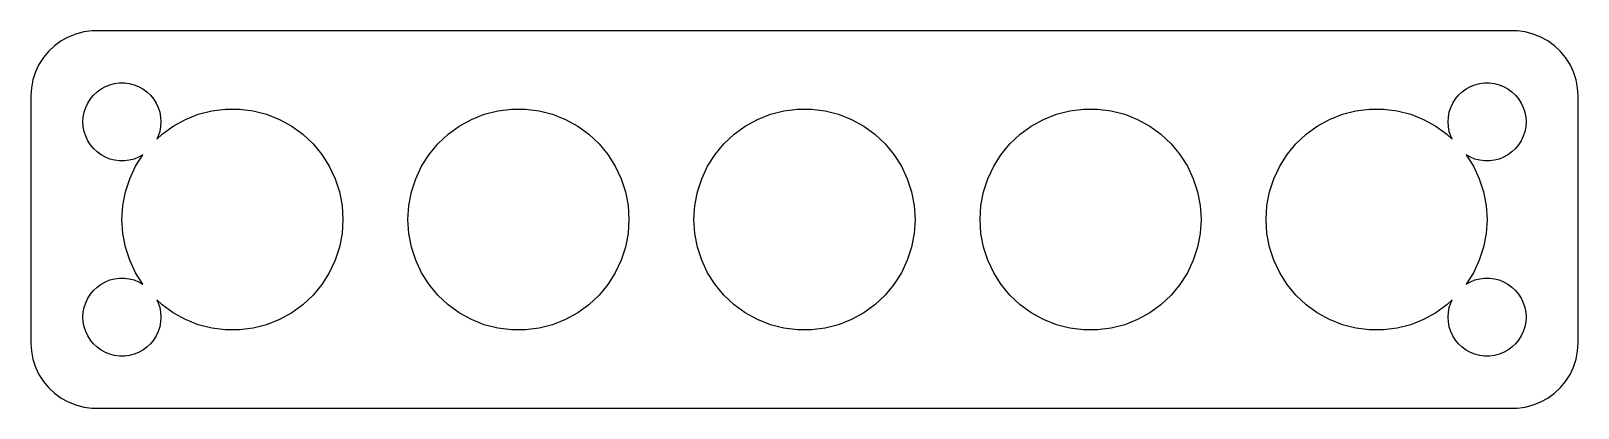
# Model space of a CAD drawing. Header units: metres. Extents: x -60 to 60, y -14 to 14.
import ezdxf

# ---------------------------------------------------------------- set-up
doc = ezdxf.new("R2010")
doc.units = ezdxf.units.M

msp = doc.modelspace()

# ---------------------------------------------------------------- linework, layer by layer
for p, q in [((-55.4369, 14.4114), (-56.0451, 14.2553)), ((-54.8139, 14.4901), (-55.4369, 14.4114)), ((54.8139, 14.4901), (-54.8139, 14.4901)), ((55.4369, 14.4114), (54.8139, 14.4901)), ((56.0451, 14.2553), (55.4369, 14.4114)), ((-57.6871, 13.3526), (-58.1448, 12.9227)), ((-57.1791, 13.7216), (-57.6871, 13.3526)), ((-56.6289, 14.0241), (-57.1791, 13.7216)), ((-56.0451, 14.2553), (-56.6289, 14.0241)), ((56.6289, 14.0241), (56.0451, 14.2553)), ((57.1791, 13.7216), (56.6289, 14.0241)), ((57.6871, 13.3526), (57.1791, 13.7216)), ((58.1448, 12.9227), (57.6871, 13.3526)), ((-58.8815, 11.9088), (-59.1489, 11.3406)), ((-58.5451, 12.4389), (-58.8815, 11.9088)), ((-58.1448, 12.9227), (-58.5451, 12.4389)), ((58.5451, 12.4389), (58.1448, 12.9227)), ((58.8815, 11.9088), (58.5451, 12.4389)), ((59.1489, 11.3406), (58.8815, 11.9088)), ((-59.3429, 10.7434), (-59.4606, 10.1267)), ((-59.1489, 11.3406), (-59.3429, 10.7434)), ((59.3429, 10.7434), (59.1489, 11.3406)), ((59.4606, 10.1267), (59.3429, 10.7434)), ((-59.4606, 10.1267), (-59.5, 9.5)), ((-54.927, 9.26335), (-54.6869, 9.55363)), ((-54.6869, 9.55363), (-54.4123, 9.81154)), ((-54.4123, 9.81154), (-54.1075, 10.033)), ((-54.1075, 10.033), (-53.7773, 10.2145)), ((-53.7773, 10.2145), (-53.427, 10.3532)), ((-53.427, 10.3532), (-53.0621, 10.4469)), ((-53.0621, 10.4469), (-52.6884, 10.4941)), ((-52.6884, 10.4941), (-52.3116, 10.4941)), ((-52.3116, 10.4941), (-51.9379, 10.4469)), ((-51.9379, 10.4469), (-51.5729, 10.3532)), ((-51.5729, 10.3532), (-51.2227, 10.2145)), ((-51.2227, 10.2145), (-50.8925, 10.033)), ((-50.8925, 10.033), (-50.5877, 9.81154)), ((-50.5877, 9.81154), (-50.3131, 9.55363)), ((-50.3131, 9.55363), (-50.0729, 9.26335)), ((50.0729, 9.26335), (50.3131, 9.55363)), ((50.3131, 9.55363), (50.5877, 9.81154)), ((50.5877, 9.81154), (50.8925, 10.033)), ((50.8925, 10.033), (51.2227, 10.2145)), ((51.2227, 10.2145), (51.5729, 10.3532)), ((51.5729, 10.3532), (51.9379, 10.4469)), ((51.9379, 10.4469), (52.3116, 10.4941)), ((52.3116, 10.4941), (52.6884, 10.4941)), ((52.6884, 10.4941), (53.0621, 10.4469)), ((53.0621, 10.4469), (53.427, 10.3532)), ((53.427, 10.3532), (53.7773, 10.2145)), ((53.7773, 10.2145), (54.1075, 10.033)), ((54.1075, 10.033), (54.4123, 9.81154)), ((54.4123, 9.81154), (54.6869, 9.55363)), ((54.6869, 9.55363), (54.927, 9.26335)), ((59.5, 9.5), (59.4606, 10.1267)), ((-59.5, 9.5), (-59.5, -9.5)), ((-55.4057, 8.24606), (-55.2893, 8.60437)), ((-55.2893, 8.60437), (-55.1289, 8.94525)), ((-55.1289, 8.94525), (-54.927, 9.26335)), ((-50.0729, 9.26335), (-49.8711, 8.94525)), ((-49.8711, 8.94525), (-49.7107, 8.60437)), ((-49.7107, 8.60437), (-49.5942, 8.24606)), ((-46.6266, 8.08397), (-45.5927, 8.34944)), ((-45.5927, 8.34944), (-44.5337, 8.48322)), ((-44.5337, 8.48322), (-43.4663, 8.48322)), ((-43.4663, 8.48322), (-42.4073, 8.34944)), ((-42.4073, 8.34944), (-41.3734, 8.08397)), ((-24.6266, 8.08397), (-23.5927, 8.34944)), ((-23.5927, 8.34944), (-22.5337, 8.48322)), ((-22.5337, 8.48322), (-21.4663, 8.48322)), ((-21.4663, 8.48322), (-20.4073, 8.34944)), ((-20.4073, 8.34944), (-19.3734, 8.08397)), ((-2.62663, 8.08397), (-1.59273, 8.34944)), ((-1.59273, 8.34944), (-0.53371, 8.48322)), ((-0.53371, 8.48322), (0.53371, 8.48322)), ((0.53371, 8.48322), (1.59273, 8.34944)), ((1.59273, 8.34944), (2.62663, 8.08397)), ((19.3734, 8.08397), (20.4073, 8.34944)), ((20.4073, 8.34944), (21.4663, 8.48322)), ((21.4663, 8.48322), (22.5337, 8.48322)), ((22.5337, 8.48322), (23.5927, 8.34944)), ((23.5927, 8.34944), (24.6266, 8.08397)), ((41.3734, 8.08397), (42.4073, 8.34944)), ((42.4073, 8.34944), (43.4663, 8.48322)), ((43.4663, 8.48322), (44.5337, 8.48322)), ((44.5337, 8.48322), (45.5927, 8.34944)), ((45.5927, 8.34944), (46.6266, 8.08397)), ((49.5942, 8.24606), (49.7107, 8.60437)), ((49.7107, 8.60437), (49.8711, 8.94525)), ((49.8711, 8.94525), (50.0729, 9.26335)), ((54.927, 9.26335), (55.1289, 8.94525)), ((55.1289, 8.94525), (55.2893, 8.60437)), ((55.2893, 8.60437), (55.4057, 8.24606)), ((59.5, -9.5), (59.5, 9.5)), ((-55.5, 7.5), (-55.4763, 7.87599)), ((-55.4763, 7.12399), (-55.5, 7.5)), ((-55.4763, 7.87599), (-55.4057, 8.24606)), ((-49.5942, 8.24606), (-49.5237, 7.87599)), ((-49.5237, 7.87599), (-49.5, 7.5)), ((-49.5, 7.5), (-49.5237, 7.12399)), ((-49.4181, 6.54936), (-48.5545, 7.17677)), ((-48.5545, 7.17677), (-47.6191, 7.69102)), ((-47.6191, 7.69102), (-46.6266, 8.08397)), ((-41.3734, 8.08397), (-40.3809, 7.69102)), ((-40.3809, 7.69102), (-39.4455, 7.17677)), ((-39.4455, 7.17677), (-38.5819, 6.54936)), ((-27.4181, 6.54936), (-26.5545, 7.17677)), ((-26.5545, 7.17677), (-25.6191, 7.69102)), ((-25.6191, 7.69102), (-24.6266, 8.08397)), ((-19.3734, 8.08397), (-18.3809, 7.69102)), ((-18.3809, 7.69102), (-17.4455, 7.17677)), ((-17.4455, 7.17677), (-16.5819, 6.54936)), ((-5.41809, 6.54936), (-4.55452, 7.17677)), ((-4.55452, 7.17677), (-3.61911, 7.69102)), ((-3.61911, 7.69102), (-2.62663, 8.08397)), ((2.62663, 8.08397), (3.61911, 7.69102)), ((3.61911, 7.69102), (4.55452, 7.17677)), ((4.55452, 7.17677), (5.41809, 6.54936)), ((16.5819, 6.54936), (17.4455, 7.17677)), ((17.4455, 7.17677), (18.3809, 7.69102)), ((18.3809, 7.69102), (19.3734, 8.08397)), ((24.6266, 8.08397), (25.6191, 7.69102)), ((25.6191, 7.69102), (26.5545, 7.17677)), ((26.5545, 7.17677), (27.4181, 6.54936)), ((38.5819, 6.54936), (39.4455, 7.17677)), ((39.4455, 7.17677), (40.3809, 7.69102)), ((40.3809, 7.69102), (41.3734, 8.08397)), ((46.6266, 8.08397), (47.6191, 7.69102)), ((47.6191, 7.69102), (48.5545, 7.17677)), ((48.5545, 7.17677), (49.4181, 6.54936)), ((49.5, 7.5), (49.5237, 7.87599)), ((49.5237, 7.12399), (49.5, 7.5)), ((49.5237, 7.87599), (49.5942, 8.24606)), ((55.4057, 8.24606), (55.4763, 7.87599)), ((55.4763, 7.87599), (55.5, 7.5)), ((55.5, 7.5), (55.4763, 7.12399)), ((-55.4057, 6.75392), (-55.4763, 7.12399)), ((-55.2893, 6.39561), (-55.4057, 6.75392)), ((-55.1289, 6.05473), (-55.2893, 6.39561)), ((-54.927, 5.73663), (-55.1289, 6.05473)), ((-49.8127, 6.17882), (-49.4181, 6.54936)), ((-49.7107, 6.39561), (-49.8127, 6.17882)), ((-49.5942, 6.75392), (-49.7107, 6.39561)), ((-49.5237, 7.12399), (-49.5942, 6.75392)), ((-38.5819, 6.54936), (-37.8038, 5.81865)), ((-28.1962, 5.81865), (-27.4181, 6.54936)), ((-16.5819, 6.54936), (-15.8038, 5.81865)), ((-6.19623, 5.81865), (-5.41809, 6.54936)), ((5.41809, 6.54936), (6.19623, 5.81865)), ((15.8038, 5.81865), (16.5819, 6.54936)), ((27.4181, 6.54936), (28.1962, 5.81865)), ((37.8038, 5.81865), (38.5819, 6.54936)), ((49.4181, 6.54936), (49.8127, 6.17882)), ((49.5942, 6.75392), (49.5237, 7.12399)), ((49.7107, 6.39561), (49.5942, 6.75392)), ((49.8127, 6.17882), (49.7107, 6.39561)), ((55.1289, 6.05473), (54.927, 5.73663)), ((55.2893, 6.39561), (55.1289, 6.05473)), ((55.4057, 6.75392), (55.2893, 6.39561)), ((55.4763, 7.12399), (55.4057, 6.75392)), ((-54.6869, 5.44635), (-54.927, 5.73663)), ((-54.4123, 5.18845), (-54.6869, 5.44635)), ((-54.1075, 4.96701), (-54.4123, 5.18845)), ((-53.7773, 4.78551), (-54.1075, 4.96701)), ((-53.427, 4.64682), (-53.7773, 4.78551)), ((-51.2227, 4.78551), (-51.5729, 4.64682)), ((-51.4486, 4.09489), (-50.8965, 4.96478)), ((-50.8965, 4.96478), (-51.2227, 4.78551)), ((-37.8038, 5.81865), (-37.1234, 4.99617)), ((-37.1234, 4.99617), (-36.5514, 4.09489)), ((-29.4486, 4.09489), (-28.8766, 4.99617)), ((-28.8766, 4.99617), (-28.1962, 5.81865)), ((-15.8038, 5.81865), (-15.1234, 4.99617)), ((-15.1234, 4.99617), (-14.5514, 4.09489)), ((-7.44859, 4.09489), (-6.87663, 4.99617)), ((-6.87663, 4.99617), (-6.19623, 5.81865)), ((6.19623, 5.81865), (6.87663, 4.99617)), ((6.87663, 4.99617), (7.44859, 4.09489)), ((14.5514, 4.09489), (15.1234, 4.99617)), ((15.1234, 4.99617), (15.8038, 5.81865)), ((28.1962, 5.81865), (28.8766, 4.99617)), ((28.8766, 4.99617), (29.4486, 4.09489)), ((36.5514, 4.09489), (37.1234, 4.99617)), ((37.1234, 4.99617), (37.8038, 5.81865)), ((51.2227, 4.78551), (50.8965, 4.96478)), ((50.8965, 4.96478), (51.4486, 4.09489)), ((51.5729, 4.64682), (51.2227, 4.78551)), ((53.7773, 4.78551), (53.427, 4.64682)), ((54.1075, 4.96701), (53.7773, 4.78551)), ((54.4123, 5.18845), (54.1075, 4.96701)), ((54.6869, 5.44635), (54.4123, 5.18845)), ((54.927, 5.73663), (54.6869, 5.44635)), ((-53.0621, 4.55313), (-53.427, 4.64682)), ((-52.6884, 4.50591), (-53.0621, 4.55313)), ((-52.3116, 4.50591), (-52.6884, 4.50591)), ((-51.9379, 4.55313), (-52.3116, 4.50591)), ((-51.5729, 4.64682), (-51.9379, 4.55313)), ((-51.9031, 3.12904), (-51.4486, 4.09489)), ((-36.5514, 4.09489), (-36.0969, 3.12904)), ((-29.9031, 3.12904), (-29.4486, 4.09489)), ((-14.5514, 4.09489), (-14.0969, 3.12904)), ((-7.90309, 3.12904), (-7.44859, 4.09489)), ((7.44859, 4.09489), (7.90309, 3.12904)), ((14.0969, 3.12904), (14.5514, 4.09489)), ((29.4486, 4.09489), (29.9031, 3.12904)), ((36.0969, 3.12904), (36.5514, 4.09489)), ((51.4486, 4.09489), (51.9031, 3.12904)), ((51.9379, 4.55313), (51.5729, 4.64682)), ((52.3116, 4.50591), (51.9379, 4.55313)), ((52.6884, 4.50591), (52.3116, 4.50591)), ((53.0621, 4.55313), (52.6884, 4.50591)), ((53.427, 4.64682), (53.0621, 4.55313)), ((-52.233, 2.11386), (-51.9031, 3.12904)), ((-36.0969, 3.12904), (-35.767, 2.11386)), ((-30.233, 2.11386), (-29.9031, 3.12904)), ((-14.0969, 3.12904), (-13.767, 2.11386)), ((-8.23296, 2.11386), (-7.90309, 3.12904)), ((7.90309, 3.12904), (8.23296, 2.11386)), ((13.767, 2.11386), (14.0969, 3.12904)), ((29.9031, 3.12904), (30.233, 2.11386)), ((35.767, 2.11386), (36.0969, 3.12904)), ((51.9031, 3.12904), (52.233, 2.11386)), ((-52.433, 1.06532), (-52.233, 2.11386)), ((-35.767, 2.11386), (-35.567, 1.06532)), ((-30.433, 1.06532), (-30.233, 2.11386)), ((-13.767, 2.11386), (-13.567, 1.06532)), ((-8.43297, 1.06532), (-8.23296, 2.11386)), ((8.23296, 2.11386), (8.43297, 1.06532)), ((13.567, 1.06532), (13.767, 2.11386)), ((30.233, 2.11386), (30.433, 1.06532)), ((35.567, 1.06532), (35.767, 2.11386)), ((52.233, 2.11386), (52.433, 1.06532)), ((-52.5, 0), (-52.433, 1.06532)), ((-52.433, -1.06532), (-52.5, 0)), ((-35.567, 1.06532), (-35.5, 0)), ((-35.5, 0), (-35.567, -1.06532)), ((-30.5, 0), (-30.433, 1.06532)), ((-30.433, -1.06532), (-30.5, 0)), ((-13.567, 1.06532), (-13.5, 0)), ((-13.5, 0), (-13.567, -1.06532)), ((-8.5, 0), (-8.43297, 1.06532)), ((-8.43297, -1.06532), (-8.5, 0)), ((8.43297, 1.06532), (8.5, 0)), ((8.5, 0), (8.43297, -1.06532)), ((13.5, 0), (13.567, 1.06532)), ((13.567, -1.06532), (13.5, 0)), ((30.433, 1.06532), (30.5, 0)), ((30.5, 0), (30.433, -1.06532)), ((35.5, 0), (35.567, 1.06532)), ((35.567, -1.06532), (35.5, 0)), ((52.433, 1.06532), (52.5, 0)), ((52.5, 0), (52.433, -1.06532)), ((-52.233, -2.11386), (-52.433, -1.06532)), ((-35.567, -1.06532), (-35.767, -2.11386)), ((-30.233, -2.11386), (-30.433, -1.06532)), ((-13.567, -1.06532), (-13.767, -2.11386)), ((-8.23296, -2.11386), (-8.43297, -1.06532)), ((8.43297, -1.06532), (8.23296, -2.11386)), ((13.767, -2.11386), (13.567, -1.06532)), ((30.433, -1.06532), (30.233, -2.11386)), ((35.767, -2.11386), (35.567, -1.06532)), ((52.433, -1.06532), (52.233, -2.11386)), ((-51.9031, -3.12904), (-52.233, -2.11386)), ((-35.767, -2.11386), (-36.0969, -3.12904)), ((-29.9031, -3.12904), (-30.233, -2.11386)), ((-13.767, -2.11386), (-14.0969, -3.12904)), ((-7.90309, -3.12904), (-8.23296, -2.11386)), ((8.23296, -2.11386), (7.90309, -3.12904)), ((14.0969, -3.12904), (13.767, -2.11386)), ((30.233, -2.11386), (29.9031, -3.12904)), ((36.0969, -3.12904), (35.767, -2.11386)), ((52.233, -2.11386), (51.9031, -3.12904)), ((-51.4486, -4.09489), (-51.9031, -3.12904)), ((-36.0969, -3.12904), (-36.5514, -4.09489)), ((-29.4486, -4.09489), (-29.9031, -3.12904)), ((-14.0969, -3.12904), (-14.5514, -4.09489)), ((-7.44859, -4.09489), (-7.90309, -3.12904)), ((7.90309, -3.12904), (7.44859, -4.09489)), ((14.5514, -4.09489), (14.0969, -3.12904)), ((29.9031, -3.12904), (29.4486, -4.09489)), ((36.5514, -4.09489), (36.0969, -3.12904)), ((51.9031, -3.12904), (51.4486, -4.09489)), ((-53.7773, -4.78551), (-53.427, -4.64682)), ((-53.427, -4.64682), (-53.0621, -4.55313)), ((-53.0621, -4.55313), (-52.6884, -4.50591)), ((-52.6884, -4.50591), (-52.3116, -4.50591)), ((-52.3116, -4.50591), (-51.9379, -4.55313)), ((-51.9379, -4.55313), (-51.5729, -4.64682)), ((-51.5729, -4.64682), (-51.2227, -4.78551)), ((-50.8965, -4.96478), (-51.4486, -4.09489)), ((-36.5514, -4.09489), (-37.1234, -4.99617)), ((-28.8766, -4.99617), (-29.4486, -4.09489)), ((-14.5514, -4.09489), (-15.1234, -4.99617)), ((-6.87663, -4.99617), (-7.44859, -4.09489)), ((7.44859, -4.09489), (6.87663, -4.99617)), ((15.1234, -4.99617), (14.5514, -4.09489)), ((29.4486, -4.09489), (28.8766, -4.99617)), ((37.1234, -4.99617), (36.5514, -4.09489)), ((51.4486, -4.09489), (50.8965, -4.96478)), ((51.2227, -4.78551), (51.5729, -4.64682)), ((51.5729, -4.64682), (51.9379, -4.55313)), ((51.9379, -4.55313), (52.3116, -4.50591)), ((52.3116, -4.50591), (52.6884, -4.50591)), ((52.6884, -4.50591), (53.0621, -4.55313)), ((53.0621, -4.55313), (53.427, -4.64682)), ((53.427, -4.64682), (53.7773, -4.78551)), ((-55.1289, -6.05473), (-54.927, -5.73663)), ((-54.927, -5.73663), (-54.6869, -5.44635)), ((-54.6869, -5.44635), (-54.4123, -5.18845)), ((-54.4123, -5.18845), (-54.1075, -4.96701)), ((-54.1075, -4.96701), (-53.7773, -4.78551)), ((-51.2227, -4.78551), (-50.8965, -4.96478)), ((-37.8038, -5.81865), (-38.5819, -6.54936)), ((-37.1234, -4.99617), (-37.8038, -5.81865)), ((-28.1962, -5.81865), (-28.8766, -4.99617)), ((-27.4181, -6.54936), (-28.1962, -5.81865)), ((-15.8038, -5.81865), (-16.5819, -6.54936)), ((-15.1234, -4.99617), (-15.8038, -5.81865)), ((-6.19623, -5.81865), (-6.87663, -4.99617)), ((-5.41809, -6.54936), (-6.19623, -5.81865)), ((6.19623, -5.81865), (5.41809, -6.54936)), ((6.87663, -4.99617), (6.19623, -5.81865)), ((15.8038, -5.81865), (15.1234, -4.99617)), ((16.5819, -6.54936), (15.8038, -5.81865)), ((28.1962, -5.81865), (27.4181, -6.54936)), ((28.8766, -4.99617), (28.1962, -5.81865)), ((37.8038, -5.81865), (37.1234, -4.99617)), ((38.5819, -6.54936), (37.8038, -5.81865)), ((50.8965, -4.96478), (51.2227, -4.78551)), ((53.7773, -4.78551), (54.1075, -4.96701)), ((54.1075, -4.96701), (54.4123, -5.18845)), ((54.4123, -5.18845), (54.6869, -5.44635)), ((54.6869, -5.44635), (54.927, -5.73663)), ((54.927, -5.73663), (55.1289, -6.05473)), ((-55.5, -7.5), (-55.4763, -7.12399)), ((-55.4763, -7.12399), (-55.4057, -6.75392)), ((-55.4057, -6.75392), (-55.2893, -6.39561)), ((-55.2893, -6.39561), (-55.1289, -6.05473)), ((-49.4181, -6.54936), (-49.8127, -6.17882)), ((-49.8127, -6.17882), (-49.7107, -6.39561)), ((-49.7107, -6.39561), (-49.5942, -6.75392)), ((-49.5942, -6.75392), (-49.5237, -7.12399)), ((-49.5237, -7.12399), (-49.5, -7.5)), ((-48.5545, -7.17677), (-49.4181, -6.54936)), ((-38.5819, -6.54936), (-39.4455, -7.17677)), ((-26.5545, -7.17677), (-27.4181, -6.54936)), ((-16.5819, -6.54936), (-17.4455, -7.17677)), ((-4.55452, -7.17677), (-5.41809, -6.54936)), ((5.41809, -6.54936), (4.55452, -7.17677)), ((17.4455, -7.17677), (16.5819, -6.54936)), ((27.4181, -6.54936), (26.5545, -7.17677)), ((39.4455, -7.17677), (38.5819, -6.54936)), ((49.4181, -6.54936), (48.5545, -7.17677)), ((49.8127, -6.17882), (49.4181, -6.54936)), ((49.5, -7.5), (49.5237, -7.12399)), ((49.5237, -7.12399), (49.5942, -6.75392)), ((49.5942, -6.75392), (49.7107, -6.39561)), ((49.7107, -6.39561), (49.8127, -6.17882)), ((55.1289, -6.05473), (55.2893, -6.39561)), ((55.2893, -6.39561), (55.4057, -6.75392)), ((55.4057, -6.75392), (55.4763, -7.12399)), ((55.4763, -7.12399), (55.5, -7.5)), ((-55.4763, -7.87599), (-55.5, -7.5)), ((-55.4057, -8.24606), (-55.4763, -7.87599)), ((-55.2893, -8.60437), (-55.4057, -8.24606)), ((-49.5942, -8.24606), (-49.7107, -8.60437)), ((-49.5237, -7.87599), (-49.5942, -8.24606)), ((-49.5, -7.5), (-49.5237, -7.87599)), ((-47.6191, -7.69102), (-48.5545, -7.17677)), ((-46.6266, -8.08397), (-47.6191, -7.69102)), ((-45.5927, -8.34944), (-46.6266, -8.08397)), ((-41.3734, -8.08397), (-42.4073, -8.34944)), ((-40.3809, -7.69102), (-41.3734, -8.08397)), ((-39.4455, -7.17677), (-40.3809, -7.69102)), ((-25.6191, -7.69102), (-26.5545, -7.17677)), ((-24.6266, -8.08397), (-25.6191, -7.69102)), ((-23.5927, -8.34944), (-24.6266, -8.08397)), ((-19.3734, -8.08397), (-20.4073, -8.34944)), ((-18.3809, -7.69102), (-19.3734, -8.08397)), ((-17.4455, -7.17677), (-18.3809, -7.69102)), ((-3.61911, -7.69102), (-4.55452, -7.17677)), ((-2.62663, -8.08397), (-3.61911, -7.69102)), ((-1.59273, -8.34944), (-2.62663, -8.08397)), ((2.62663, -8.08397), (1.59273, -8.34944)), ((3.61911, -7.69102), (2.62663, -8.08397)), ((4.55452, -7.17677), (3.61911, -7.69102)), ((18.3809, -7.69102), (17.4455, -7.17677)), ((19.3734, -8.08397), (18.3809, -7.69102)), ((20.4073, -8.34944), (19.3734, -8.08397)), ((24.6266, -8.08397), (23.5927, -8.34944)), ((25.6191, -7.69102), (24.6266, -8.08397)), ((26.5545, -7.17677), (25.6191, -7.69102)), ((40.3809, -7.69102), (39.4455, -7.17677)), ((41.3734, -8.08397), (40.3809, -7.69102)), ((42.4073, -8.34944), (41.3734, -8.08397)), ((46.6266, -8.08397), (45.5927, -8.34944)), ((47.6191, -7.69102), (46.6266, -8.08397)), ((48.5545, -7.17677), (47.6191, -7.69102)), ((49.5237, -7.87599), (49.5, -7.5)), ((49.5942, -8.24606), (49.5237, -7.87599)), ((49.7107, -8.60437), (49.5942, -8.24606)), ((55.4057, -8.24606), (55.2893, -8.60437)), ((55.4763, -7.87599), (55.4057, -8.24606)), ((55.5, -7.5), (55.4763, -7.87599)), ((-59.5, -9.5), (-59.4606, -10.1267)), ((-55.1289, -8.94525), (-55.2893, -8.60437)), ((-54.927, -9.26335), (-55.1289, -8.94525)), ((-54.6869, -9.55363), (-54.927, -9.26335)), ((-50.0729, -9.26335), (-50.3131, -9.55363)), ((-49.8711, -8.94525), (-50.0729, -9.26335)), ((-49.7107, -8.60437), (-49.8711, -8.94525)), ((-44.5337, -8.48322), (-45.5927, -8.34944)), ((-43.4663, -8.48322), (-44.5337, -8.48322)), ((-42.4073, -8.34944), (-43.4663, -8.48322)), ((-22.5337, -8.48322), (-23.5927, -8.34944)), ((-21.4663, -8.48322), (-22.5337, -8.48322)), ((-20.4073, -8.34944), (-21.4663, -8.48322)), ((-0.53371, -8.48322), (-1.59273, -8.34944)), ((0.53371, -8.48322), (-0.53371, -8.48322)), ((1.59273, -8.34944), (0.53371, -8.48322)), ((21.4663, -8.48322), (20.4073, -8.34944)), ((22.5337, -8.48322), (21.4663, -8.48322)), ((23.5927, -8.34944), (22.5337, -8.48322)), ((43.4663, -8.48322), (42.4073, -8.34944)), ((44.5337, -8.48322), (43.4663, -8.48322)), ((45.5927, -8.34944), (44.5337, -8.48322)), ((49.8711, -8.94525), (49.7107, -8.60437)), ((50.0729, -9.26335), (49.8711, -8.94525)), ((50.3131, -9.55363), (50.0729, -9.26335)), ((54.927, -9.26335), (54.6869, -9.55363)), ((55.1289, -8.94525), (54.927, -9.26335)), ((55.2893, -8.60437), (55.1289, -8.94525)), ((59.4606, -10.1267), (59.5, -9.5)), ((-59.4606, -10.1267), (-59.3429, -10.7434)), ((-54.4123, -9.81154), (-54.6869, -9.55363)), ((-54.1075, -10.033), (-54.4123, -9.81154)), ((-53.7773, -10.2145), (-54.1075, -10.033)), ((-53.427, -10.3532), (-53.7773, -10.2145)), ((-53.0621, -10.4469), (-53.427, -10.3532)), ((-52.6884, -10.4941), (-53.0621, -10.4469)), ((-52.3116, -10.4941), (-52.6884, -10.4941)), ((-51.9379, -10.4469), (-52.3116, -10.4941)), ((-51.5729, -10.3532), (-51.9379, -10.4469)), ((-51.2227, -10.2145), (-51.5729, -10.3532)), ((-50.8925, -10.033), (-51.2227, -10.2145)), ((-50.5877, -9.81154), (-50.8925, -10.033)), ((-50.3131, -9.55363), (-50.5877, -9.81154)), ((50.5877, -9.81154), (50.3131, -9.55363)), ((50.8925, -10.033), (50.5877, -9.81154)), ((51.2227, -10.2145), (50.8925, -10.033)), ((51.5729, -10.3532), (51.2227, -10.2145)), ((51.9379, -10.4469), (51.5729, -10.3532)), ((52.3116, -10.4941), (51.9379, -10.4469)), ((52.6884, -10.4941), (52.3116, -10.4941)), ((53.0621, -10.4469), (52.6884, -10.4941)), ((53.427, -10.3532), (53.0621, -10.4469)), ((53.7773, -10.2145), (53.427, -10.3532)), ((54.1075, -10.033), (53.7773, -10.2145)), ((54.4123, -9.81154), (54.1075, -10.033)), ((54.6869, -9.55363), (54.4123, -9.81154)), ((59.3429, -10.7434), (59.4606, -10.1267)), ((-59.3429, -10.7434), (-59.1489, -11.3406)), ((-59.1489, -11.3406), (-58.8815, -11.9088)), ((58.8815, -11.9088), (59.1489, -11.3406)), ((59.1489, -11.3406), (59.3429, -10.7434)), ((-58.8815, -11.9088), (-58.5451, -12.4389)), ((-58.5451, -12.4389), (-58.1448, -12.9227)), ((-58.1448, -12.9227), (-57.6871, -13.3526)), ((57.6871, -13.3526), (58.1448, -12.9227)), ((58.1448, -12.9227), (58.5451, -12.4389)), ((58.5451, -12.4389), (58.8815, -11.9088)), ((-57.6871, -13.3526), (-57.1791, -13.7216)), ((-57.1791, -13.7216), (-56.6289, -14.0241)), ((-56.6289, -14.0241), (-56.0451, -14.2553)), ((-56.0451, -14.2553), (-55.4369, -14.4114)), ((55.4369, -14.4114), (56.0451, -14.2553)), ((56.0451, -14.2553), (56.6289, -14.0241)), ((56.6289, -14.0241), (57.1791, -13.7216)), ((57.1791, -13.7216), (57.6871, -13.3526)), ((-55.4369, -14.4114), (-54.8139, -14.4901)), ((-54.8139, -14.4901), (54.8139, -14.4901)), ((54.8139, -14.4901), (55.4369, -14.4114))]:
    msp.add_line(p, q)

doc.saveas('drawing.dxf')
